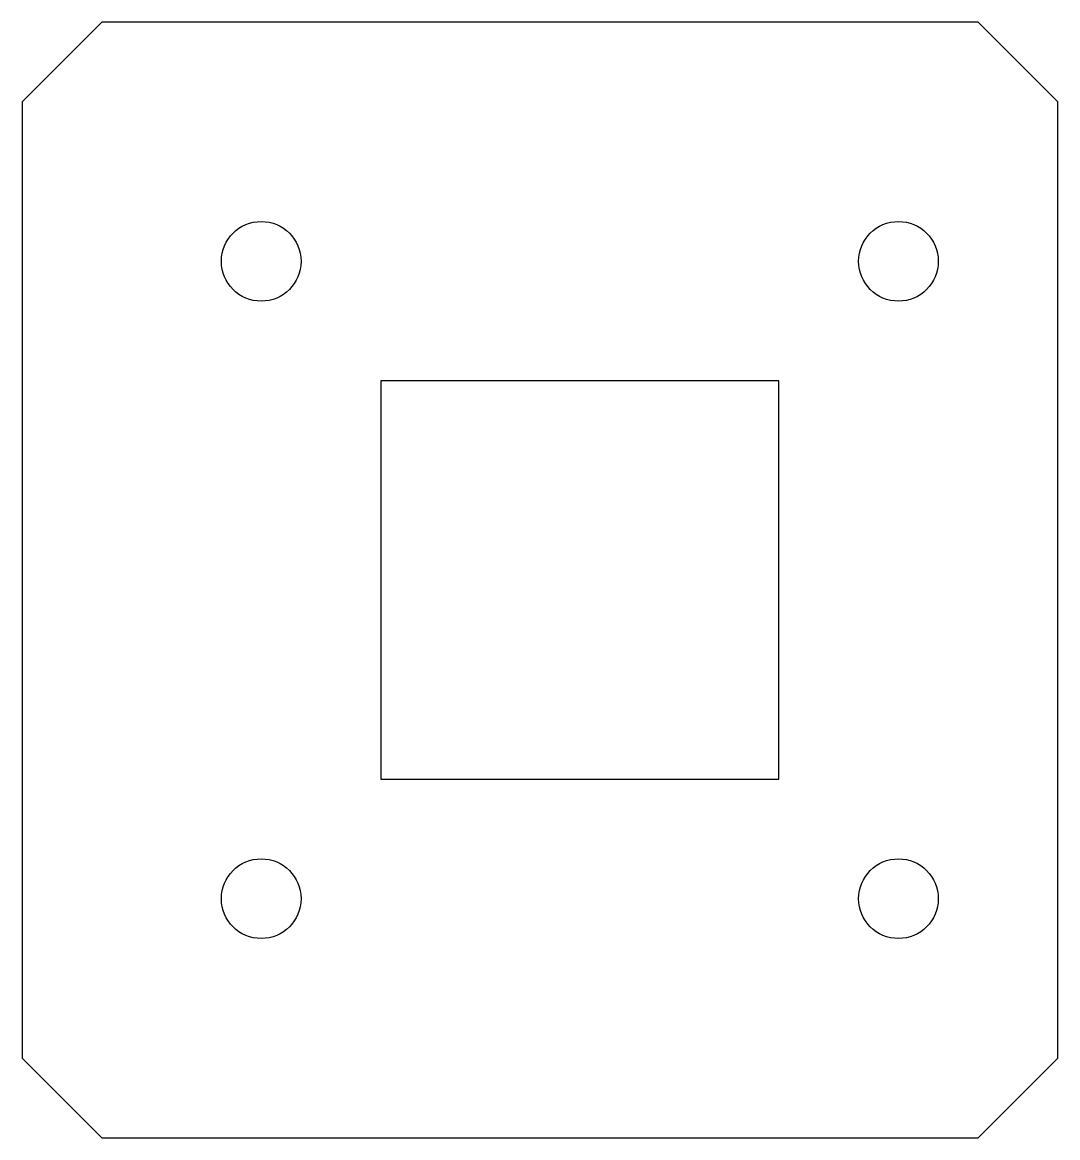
# Model space of a CAD drawing. Header units: millimetres. Extents: x 84 to 136, y 118 to 174.
import ezdxf

# ---------------------------------------------------------------- set-up
doc = ezdxf.new("R2010")
doc.units = ezdxf.units.MM
doc.layers.get('0').update_dxf_attribs({"linetype": 'CONTINUOUS'})

msp = doc.modelspace()

# ---------------------------------------------------------------- linework, layer by layer
for points in [[(88, 118), (122, 118), (132, 118), (136, 122), (136, 170), (132, 174), (88, 174), (84, 170), (84, 122)], [(102, 156), (102, 136), (122, 136), (122, 156)]]:
    msp.add_lwpolyline(points, close=True)
for centre in [(96, 162), (128, 162), (96, 130), (128, 130)]:
    msp.add_circle(centre, 2)

doc.saveas('drawing.dxf')
